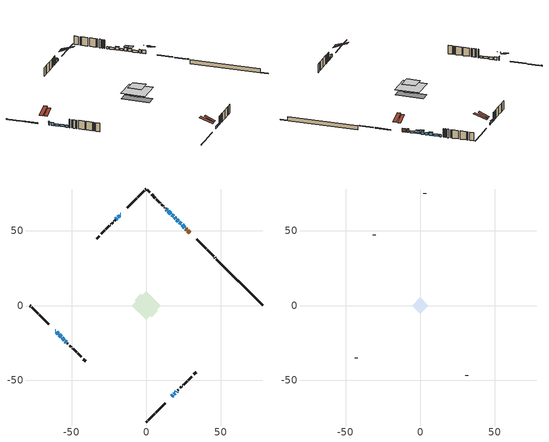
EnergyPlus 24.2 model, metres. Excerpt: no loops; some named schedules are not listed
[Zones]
conditioned space
 floor outside (Floor1 construction): -4.04,0 0,4.04 4.04,0 0,-4.04 z1.37
 floor outside (Floor2 construction): -0.7,0 0,0.7 0.7,0 0,-0.7 z1.37
 floor adiabatic (AdiabaticFloorConstruction): -9.57,0 0,9.57 9.57,0 0,-9.57 z3.81
 floor foundation (Slab1 construction): -7.77,3.61 -3.61,7.77 7.77,-3.61 3.61,-7.77 z-0.98
 wall outside (RimJoist1 construction): 0,-78.14 0.53,-77.61 / -78.14,0 -77.61,-0.53 / 0,78.14 -0.53,77.61 / 46.4,31.74 45.87,32.27 z1.37:1.67
 wall outside (RimJoist2 construction): 1.19,-76.95 5.65,-72.49 / -76.95,-1.19 -72.49,-5.65 / -1.19,76.95 -5.65,72.49 / 45.21,32.92 40.75,37.39 z1.37:1.67
 wall outside (RimJoist3 construction): 6.31,-71.83 12.68,-65.46 / -71.83,-6.31 -65.46,-12.68 / -6.31,71.83 -12.68,65.46 / 40.09,38.04 33.72,44.41 z1.37:1.67
 wall outside (AdiabaticWallConstruction 1): 29.26,48.88 27.86,50.28 / 27.2,50.93 26.64,51.49 z1.37:3.4
 wall outside (AdiabaticWallConstruction): -60.99,-17.14 -60.78,-17.36 / 21.63,56.51 20.59,57.55 z1.37:3.4; -60.12,-18.02 -59.04,-19.1 z1.37:2.89; -58.39,-19.75 -57.04,-21.1 / 25.99,52.15 24.11,54.03 / -56.38,-21.75 -54.85,-23.29 / -54.19,-23.95 -53.52,-24.62 / 19.93,58.21 19.03,59.1 / -17.14,60.99 -17.28,60.86 / 16.55,61.59 14.81,63.32 / 14.16,63.98 13.56,64.58 / -19.76,58.38 -20.3,57.84 / 18.56,-59.58 19.41,-58.73 / 20.06,-58.08 20.6,-57.53 z1.37:2.59; 17.14,-60.99 17.9,-60.24 z1.37:2.74; 23.45,54.68 22.28,55.85 / 18.38,59.76 17.21,60.93 / -17.93,60.2 -19.1,59.03 z1.37:3.07
 wall outside (Wall1 construction): 21.26,-56.88 21.58,-56.55 / -52.86,-25.28 -52.54,-25.6 / -20.95,57.18 -21.28,56.86 / 12.9,65.23 12.58,65.56 z1.37:6.25
 wall outside (Wall2 construction): 22.24,-55.9 22.27,-55.86 / -51.88,-26.26 -51.84,-26.29 / -21.93,56.2 -21.97,56.17 / 11.92,66.21 11.89,66.25 z1.37:6.25
 wall outside (Wall3 construction): 22.93,-55.2 23.61,-54.53 / -51.19,-26.95 -50.51,-27.62 / -22.63,55.51 -23.3,54.83 / 11.23,66.91 10.55,67.58 z1.37:6.25
 wall outside (Wall4 construction): 24.26,-53.87 24.34,-53.8 / -49.86,-28.28 -49.78,-28.36 / -23.96,54.18 -24.03,54.1 / 9.9,68.24 9.82,68.31 z1.37:6.25
 wall outside (Wall5 construction): 25,-53.14 27.4,-50.73 / -49.12,-29.01 -46.71,-31.42 / -24.69,53.45 -27.1,51.04 / 9.17,68.97 6.76,71.38 z1.37:6.25
 wall outside (Wall6 construction): 28.06,-50.08 30.48,-47.66 / -46.06,-32.08 -43.64,-34.49 / -27.76,50.38 -30.17,47.96 / 6.1,72.04 3.68,74.45 z1.37:6.25
 wall outside (Wall8 construction): 31.89,-46.24 33.5,-44.63 / -42.22,-35.91 -40.61,-37.52 / -31.59,46.55 -33.2,44.94 / 2.27,75.87 0.66,77.48 z1.37:6.25
 wall foundation (FoundationWall1 construction): 47.06,31.08,-0.98 47.06,31.08,1.37 75.03,3.11,1.37 75.03,3.11,-0.72 78.14,0,-0.72 78.14,0,-0.98
 window (WindowConstruction 13): -60.99,-17.14 -60.78,-17.36 z1.37:3.4
 window (WindowConstruction 7): -60.12,-18.02 -59.04,-19.09 z1.37:2.89
 window (WindowConstruction 8): -58.38,-19.75 -57.04,-21.1 z1.37:2.59
 window (WindowConstruction 9): 25.99,52.15 24.11,54.03 z1.37:2.59
 window (WindowConstruction 10): 17.14,-60.99 17.9,-60.24 z1.37:2.74
 window (WindowConstruction 11): -56.38,-21.76 -54.85,-23.29 z1.37:2.59
 window (WindowConstruction 12): -54.19,-23.95 -53.52,-24.62 z1.37:2.59
 window (WindowConstruction 14): 23.45,54.68 22.28,55.85 z1.37:3.07
 window (WindowConstruction 15): 21.63,56.51 20.59,57.55 z1.37:3.4
 window (WindowConstruction 16): 19.93,58.21 19.03,59.1 z1.37:2.59
 window (WindowConstruction 17): -17.14,60.99 -17.28,60.86 z1.37:2.59
 window (WindowConstruction): 18.38,59.76 17.21,60.93 z1.37:3.07
 window (WindowConstruction 1): 16.55,61.59 14.81,63.32 z1.37:2.59
 window (WindowConstruction 2): 14.16,63.98 13.56,64.58 z1.37:2.59
 window (WindowConstruction 3): -17.93,60.2 -19.1,59.04 z1.37:3.07
 window (WindowConstruction 4): -19.76,58.38 -20.3,57.84 z1.37:2.59
 window (WindowConstruction 5): 18.56,-59.58 19.4,-58.73 z1.37:2.59
 window (WindowConstruction 6): 20.06,-58.07 20.6,-57.54 z1.37:2.59
 door (Door): 29.25,48.88 27.86,50.28 z1.37:3.4
 door (Door 1): 27.2,50.93 26.64,51.49 z1.37:3.4
 ceiling adiabatic (AdiabaticFloorConstruction): 0,-9.57 9.57,0 0,9.57 -9.57,0 z3.81
 roof outside (Roof2 construction): 16.49,-61.65,6.25 12.41,-57.57,8.65 11.3,-58.67,8.65 15.38,-62.75,6.25; -61.65,-16.49,6.25 -57.57,-12.41,8.65 -58.67,-11.3,8.65 -62.75,-15.38,6.25; -16.49,61.65,6.25 -12.41,57.57,8.65 -11.3,58.67,8.65 -15.38,62.75,6.25; 29.91,48.22,6.25 25.83,44.14,8.65 26.94,43.04,8.65 31.02,47.12,6.25
attic - vented
 floor to conditioned space (Floor3 construction Reversed): -5.42,0 0,5.42 5.42,0 0,-5.42 z6.25
 wall outside (Wall7 construction): 31.13,-47 31.24,-46.9 / -42.98,-35.15 -42.88,-35.26 / -30.83,47.31 -30.93,47.2 / 3.03,75.11 2.92,75.21 z1.37:6.25
 roof outside (Roof1 construction): 14.73,-63.41,6.25 9.44,-58.13,8.74 8.05,-59.52,8.74 13.33,-64.8,6.25; -63.41,-14.73,6.25 -58.13,-9.44,8.74 -59.52,-8.05,8.74 -64.8,-13.33,6.25; -14.73,63.41,6.25 -9.44,58.13,8.74 -8.05,59.52,8.74 -13.33,64.8,6.25; 31.67,46.46,6.25 26.39,41.18,8.74 27.78,39.79,8.74 33.07,45.07,6.25
shading: -60.73,-17.4 -61.03,-17.1 -61.68,-17.75 -61.38,-18.05 z3.46; -58.94,-19.2 -60.22,-17.91 -60.44,-18.12 -59.15,-19.41 z3.04; 17.94,-60.19 17.1,-61.03 17.53,-61.47 18.37,-60.62 z2.8; 22.07,56.06 23.66,54.47 26.03,56.84 24.44,58.43 z3.37; 20.38,57.76 21.84,56.3 23.57,58.02 22.1,59.49 z3.7; 17.1,61.03 18.48,59.66 18.69,59.87 17.31,61.25 z3.22; -19.21,58.93 -17.83,60.31 -18.26,60.74 -19.64,59.36 z3.22
[Building]
Building 1: Terrain=Suburbs
[Site:Location]
Toronto Intl AP_ON: Latitude {deg}=43.68; Longitude {deg}=-79.63; Time Zone {hr}=-5; Elevation {m}=173; Keep Site Location Information=Yes
[Site:GroundTemperature:Shallow]
4.59119, 2.66285, 2.50842, 3.42352, 7.09712, 10.7536, 13.9236, 15.9317, 16.1023, 14.4691, 11.3799, 7.83558
[Site:WaterMainsTemperature]
Calculation Method=Schedule; Temperature Schedule=mains temperature schedule
[Material] Roughness=Rough; Thermal Absorptance=0.9
Name | Thickness {m} | Conductivity {W/m-K} | Density {kg/m3} | Specific Heat {J/kg-K} | Solar Absorptance | Visible Absorptance
asphalt or fiberglass shingles | 0.00635 | 0.162714 | 1121.4 | 1465.45 | 0.4 | 0.4
ceiling loosefill ins | 0.254 | 0.0480833 | 16.02 | 1046.75 | 0.7 | 0.7
ceiling stud and cavity | 0.1397 | 0.166674 | 65.682 | 1177.47 | 0.7 | 0.7
concrete 4.0 in. | 0.1016 | 1.803125 | 2242.8 | 837.4 | 0.7 | 0.7
concrete 8.0 in. | 0.2032 | 1.803125 | 2242.8 | 837.4 | 0.7 | 0.7
door material | 0.04445 | 0.053851 | 512.64 | 1214.23 | 0.7 | 0.7
door material 1 | 0.04445 | 0.20624 | 512.64 | 1214.23 | 0.7 | 0.7
exterior vertical ins | 0.0256551 | 0.029427 | 32.04 | 1214.23 | 0.7 | 0.7
floor covering | 0.0127 | 0.0433444 | 54.468 | 1339.84 | 0.6 | 0.6
floor rigid ins; rim joist rigid ins | 0.103632 | 0.029427 | 32.04 | 1214.23 | 0.7 | 0.7
floor rigid ins 1; wall rigid ins | 0.512978 | 0.029427 | 32.04 | 1214.23 | 0.7 | 0.7
floor stud and cavity | 0.1397 | 0.392378 | 92.3553 | 1139.71 | 0.7 | 0.7
floor stud and cavity 1 | 0.1397 | 0.220262 | 92.3553 | 1139.71 | 0.7 | 0.7
floor stud and cavity 2 | 0.1397 | 1.75129 | 37.0049 | 1207.88 | 0.7 | 0.7
furniture material conditioned space 1 | 0.1524 | 0.115458 | 640.8 | 1214.23 | 0.6 | 0.6
gypsum board | 0.0127 | 0.160291 | 801 | 837.4 | 0.6 | 0.6
gypsum board 1 | 0.0127 | 0.160291 | 801 | 837.4 | 0.7 | 0.7
osb sheathing 0.5 in. | 0.0127 | 0.115458 | 512.64 | 1214.23 | 0.7 | 0.7
osb sheathing 0.75 in. | 0.01905 | 0.115458 | 512.64 | 1214.23 | 0.7 | 0.7
osb sheathing 2.0 in. | 0.0508 | 0.115458 | 512.64 | 1214.23 | 0.7 | 0.7
rim joist stud and cavity | 0.0508 | 0.0338385 | 125.044 | 1163.47 | 0.6 | 0.6
rim joist stud and cavity 1 | 0.0508 | 0.0278857 | 125.044 | 1163.47 | 0.6 | 0.6
rim joist stud and cavity 2 | 0.0508 | 0.198173 | 125.044 | 1163.47 | 0.6 | 0.6
roof rigid ins | 0.051816 | 0.029427 | 32.04 | 1214.23 | 0.7 | 0.7
roof stud and cavity | 0.2032 | 0.199828 | 78.34581 | 1123.46 | 0.7 | 0.7
wall stud and cavity | 0.1397 | 0.114156 | 139.0536 | 1170.24 | 0.7 | 0.7
wall stud and cavity 1 | 0.1397 | 0.129006 | 139.0536 | 1170.24 | 0.7 | 0.7
wall stud and cavity 2 | 0.1397 | 0.102637 | 139.0536 | 1170.24 | 0.7 | 0.7
wall stud and cavity 3 | 0.1397 | 0.13516 | 139.0536 | 1170.24 | 0.7 | 0.7
wall stud and cavity 4 | 0.1397 | 0.077859 | 139.0536 | 1170.24 | 0.7 | 0.7
wall stud and cavity 5 | 0.1397 | 0.0889444 | 139.0536 | 1170.24 | 0.7 | 0.7
wall stud and cavity 6 | 0.0889 | 6.9971 | 50.32683 | 1063.81 | 0.6 | 0.6
wall stud and cavity 7 | 0.1397 | 0.0827665 | 139.0536 | 1170.24 | 0.7 | 0.7
wall stud and cavity 8 | 0.0889 | 0.380278 | 52.3479 | 1209.89 | 0.7 | 0.7
wall stud and cavity 9 | 0.0889 | 0.391764 | 83.0341 | 1211.67 | 0.7 | 0.7
wood siding | 0.0254 | 0.102417 | 544.68 | 1172.36 | 0.4 | 0.4
wood siding 1 | 0.00254 | 0.102417 | 544.68 | 1172.36 | 0.4 | 0.4
wood siding 2; wood siding 3; wood siding 4 | 0.0254 | 0.102417 | 544.68 | 1172.36 | 0.7 | 0.7
[WindowMaterial:SimpleGlazingSystem]
Name | U-Factor {W/m2-K} | Solar Heat Gain Coefficient
WindowMaterial | 2.38362 | 0.65
WindowMaterial 1 | 3.87864 | 0.63
WindowMaterial 10 | 2.61983 | 0.51
WindowMaterial 11 | 2.88953 | 0.34
WindowMaterial 12 | 2.57724 | 0.54
WindowMaterial 13 | 2.57668 | 0.54
WindowMaterial 14 | 3.117222 | 0.32
WindowMaterial 2 | 3.11098 | 0.53
WindowMaterial 3 | 3.04 | 0.64
WindowMaterial 4 | 3.085993 | 0.54
WindowMaterial 5 | 3.05987 | 0.6
WindowMaterial 6 | 3.07293 | 0.57
WindowMaterial 7 | 3.04568 | 0.63
WindowMaterial 8 | 3.08713 | 0.58
WindowMaterial 9 | 2.390438 | 0.64
[Construction]
AdiabaticFloorConstruction: floor stud and cavity 2, floor rigid ins 1, osb sheathing 0.75 in., floor covering
AdiabaticWallConstruction: wood siding 3, wall rigid ins, wall stud and cavity 8, gypsum board
AdiabaticWallConstruction 1: wood siding 4, wall rigid ins, wall stud and cavity 8, gypsum board
Door: door material
Door 1: door material 1
Floor1 construction: floor stud and cavity, floor rigid ins, osb sheathing 0.75 in., floor covering
Floor2 construction: floor stud and cavity 1, floor rigid ins, osb sheathing 0.75 in., floor covering
Floor3 construction Reversed: gypsum board, ceiling stud and cavity, ceiling loosefill ins
FoundationWall1 construction: concrete 8.0 in., gypsum board 1
furniture construction conditioned space 1: furniture material conditioned space 1
PartitionWallConstruction: gypsum board, wall stud and cavity 9, gypsum board
RimJoist1 construction: wood siding 2, osb sheathing 2.0 in., rim joist stud and cavity
RimJoist2 construction: wood siding 2, osb sheathing 2.0 in., rim joist stud and cavity 1
RimJoist3 construction: wood siding 2, rim joist rigid ins, osb sheathing 2.0 in., rim joist stud and cavity 2
Roof1 construction: asphalt or fiberglass shingles
Roof2 construction: asphalt or fiberglass shingles, roof rigid ins, osb sheathing 0.75 in., roof stud and cavity, gypsum board
Slab1 construction: concrete 4.0 in.
Wall1 construction: wood siding, osb sheathing 0.5 in., wall stud and cavity, gypsum board
Wall2 construction: wood siding, osb sheathing 0.5 in., wall stud and cavity 1, gypsum board
Wall3 construction: wood siding, osb sheathing 0.5 in., wall stud and cavity 2, gypsum board
Wall4 construction: wood siding, osb sheathing 0.5 in., wall stud and cavity 3, gypsum board
Wall5 construction: wood siding, osb sheathing 0.5 in., wall stud and cavity 4, gypsum board
Wall6 construction: wood siding, osb sheathing 0.5 in., wall stud and cavity 5, gypsum board
Wall7 construction: wood siding 1, wall stud and cavity 6
Wall8 construction: wood siding, osb sheathing 0.5 in., wall stud and cavity 7, gypsum board
WindowConstruction; WindowConstruction 14: WindowMaterial
WindowConstruction 1: WindowMaterial 1
WindowConstruction 10; WindowConstruction 5: WindowMaterial 5
WindowConstruction 11: WindowMaterial 9
WindowConstruction 12: WindowMaterial 10
WindowConstruction 13: WindowMaterial 11
WindowConstruction 15: WindowMaterial 12
WindowConstruction 16: WindowMaterial 13
WindowConstruction 17: WindowMaterial 14
WindowConstruction 2: WindowMaterial 2
WindowConstruction 3: WindowMaterial 3
WindowConstruction 4; WindowConstruction 6: WindowMaterial 4
WindowConstruction 7: WindowMaterial 6
WindowConstruction 8: WindowMaterial 7
WindowConstruction 9: WindowMaterial 8
[Zone] Multiplier=1; Part of Total Floor Area=Yes
Name | Volume {m3}
attic - vented | 23.7819
conditioned space | 760.9
[Space]
Name | Zone | Volume {m3}
attic - vented 1 | attic - vented | 23.7819
conditioned space 1 | conditioned space | 760.9
[ZoneInfiltration:EffectiveLeakageArea]
infil attic - vented 1: Zone or Space=attic - vented 1; Schedule=Always On Discrete; Effective Air Leakage Area {cm2}=2434.35; Stack Coefficient=0.00051229; Wind Coefficient=1.52925e-05
[ZoneMixing]
whole house fan mix: Zone or Space=attic - vented; Schedule=Always On Continuous; Design Flow Rate Calculation Method=Flow/Zone; Design Flow Rate {m3/s}=0; Source Zone or Space=conditioned space
[SurfaceProperty:ExposedFoundationPerimeter]
Slab1: Exposed Perimeter Calculation Method=TotalExposedPerimeter; Total Exposed Perimeter {m}=43.953
[InternalMass] Zone or ZoneList=conditioned space; Space or SpaceList=conditioned space 1
Name | Construction | Surface Area {m2}
furniture mass conditioned space 1 | furniture construction conditioned space 1 | 124.612
partition wall mass | PartitionWallConstruction | 311.53
[Lights]
interior lighting: Zone or ZoneList or Space or SpaceList=conditioned space 1; Schedule=interior lighting schedule; Design Level Calculation Method=LightingLevel; Lighting Level {W}=343.2; Return Air Fraction=0; Fraction Radiant=0.6; Fraction Visible=0.2; Fraction Replaceable=1
[People]
occupants: Zone or ZoneList or Space or SpaceList=conditioned space 1; Number of People Schedule=occupants schedule; Number of People Calculation Method=People; Number of People=3; Fraction Radiant=0.314171; Sensible Heat Fraction=0.56303; Activity Level Schedule=occupants activity schedule; Carbon Dioxide Generation Rate {m3/s-W}=0; Enable ASHRAE 55 Comfort Warnings=No; Mean Radiant Temperature Calculation Type=EnclosureAveraged
[ElectricEquipment] Zone or ZoneList or Space or SpaceList=conditioned space 1; Design Level Calculation Method=EquipmentLevel
Name | Schedule | Design Level {W} | Fraction Latent | Fraction Radiant | Fraction Lost
clothes dryer | clothes dryer schedule | 140.772 | 0.015 | 0.081 | 0.85
clothes washer | clothes washer schedule | 32.1985 | 0.03 | 0.162 | 0.7
cooking range | cooking range schedule | 215.147 | 0.08 | 0.432 | 0.2
dishwasher | dishwasher schedule | 66.8632 | 0.3 | 0.18 | 0.4
fridge | fridge schedule | 72.9452 | 0 | 0.6 | 0
mech vent bath fan 0 | mech vent bath fan 0 schedule | 50.2 | 0 | 0 | 1
mech vent bath fan 1 | mech vent bath fan 1 schedule | 50.2 | 0 | 0 | 1
mech vent house fan | mech vent house fan schedule | 0 | 0 | 0 | 1
mech vent house fan cfis | mech vent house fan cfis schedule | 0 | 0 | 0 | 0
mech vent range fan 0 | mech vent range fan 0 schedule | 57 | 0 | 0 | 1
misc plug loads | misc plug loads schedule | 494.7 | 0.045 | 0.513 | 0.1
whole house fan | Always On Discrete | 0 | 0 | 0 | 1
[OtherEquipment] Zone or ZoneList or Space or SpaceList=conditioned space 1; Design Level Calculation Method=EquipmentLevel
Name | Fuel Type | Schedule | Design Level {W} | Fraction Latent | Fraction Radiant | Fraction Lost
clothes dryer 1 | Electricity | clothes dryer schedule | 0 | 0.015 | 0.081 | 0.85
cooking range 1 | Electricity | cooking range schedule | 0 | 0.08 | 0.432 | 0.2
general water use latent | None | general water use schedule | 62.594 | 1 | 0 | 0
general water use sensible | None | general water use schedule | -61.6891 | 0 | 0.6 | 0
mech vent house fan latent load | None | Always On Discrete | 0 | 1 | 0 | 0
mech vent house fan sensible load | None | Always On Discrete | 0 | 0 | 0 | 0
water heater energy adjustment1 | NaturalGas | Always On Discrete | 0.01 | 0 | 0 | 1
[ZoneInfiltration:DesignFlowRate] Zone or ZoneList or Space or SpaceList=conditioned space 1; Schedule=Always On Discrete; Design Flow Rate Calculation Method=Flow/Zone; Design Flow Rate {m3/s}=0
infil flow; natural vent flow; whole house fan flow
[Foundation:Kiva]
Foundation Kiva 1: Initial Indoor Air Temperature {C}=18; Wall Height Above Grade {m}=1.37002; Wall Depth Below Slab {m}=0.2032; Custom Block Material Name 1=exterior vertical ins; Custom Block Depth 1 {m}=2.350008; Custom Block X Position 1 {m}=0.2159; Custom Block Z Position 1 {m}=0
[Foundation:Kiva:Settings]
Soil Conductivity {W/m-K}=1.275747; Soil Density {kg/m3}=1842.3; Soil Specific Heat {J/kg-K}=418.7; Ground Solar Absorptivity=0.9; Ground Thermal Absorptivity=0.9; Ground Surface Roughness {m}=0.03; Far-Field Width {m}=40; Deep-Ground Boundary Condition=ZeroFlux; Deep-Ground Depth {m}=40; Minimum Cell Dimension {m}=0.2; Maximum Cell Growth Coefficient=3; Simulation Timestep=Timestep
[Exterior:Lights]
exterior lighting: Schedule=exterior lighting schedule; Design Level {W}=75.6
[Schedule:Constant]
Name | Hourly Value
Always On Continuous; mech vent house fan schedule; mech vent house fan cfis schedule; Always On Discrete | 1
occupants activity schedule | 117.228
fridge schedule | 0
[Schedule:Week:Daily]
interior lighting schedule Week Rule - Jan1-Jan27: interior lighting schedule day, interior lighting schedule day, interior lighting schedule day, interior lighting schedule day, interior lighting schedule day, interior lighting schedule day, interior lighting schedule day, interior lighting schedule default day, interior lighting schedule default day, interior lighting schedule default day, interior lighting schedule default day, interior lighting schedule default day
interior lighting schedule Week Rule - Jan28-Feb3: interior lighting schedule day, interior lighting schedule day, interior lighting schedule day, interior lighting schedule day, interior lighting schedule day 1, interior lighting schedule day 1, interior lighting schedule day 1, interior lighting schedule default day, interior lighting schedule default day, interior lighting schedule default day, interior lighting schedule default day, interior lighting schedule default day
interior lighting schedule Week Rule - Feb4-Feb24: interior lighting schedule day 1, interior lighting schedule day 1, interior lighting schedule day 1, interior lighting schedule day 1, interior lighting schedule day 1, interior lighting schedule day 1, interior lighting schedule day 1, interior lighting schedule default day, interior lighting schedule default day, interior lighting schedule default day, interior lighting schedule default day, interior lighting schedule default day
interior lighting schedule Week Rule - Feb25-Mar3: interior lighting schedule day 1, interior lighting schedule day 1, interior lighting schedule day 1, interior lighting schedule day 1, interior lighting schedule day 2, interior lighting schedule day 2, interior lighting schedule day 2, interior lighting schedule default day, interior lighting schedule default day, interior lighting schedule default day, interior lighting schedule default day, interior lighting schedule default day
interior lighting schedule Week Rule - Mar4-Mar31: interior lighting schedule day 2, interior lighting schedule day 2, interior lighting schedule day 2, interior lighting schedule day 2, interior lighting schedule day 2, interior lighting schedule day 2, interior lighting schedule day 2, interior lighting schedule default day, interior lighting schedule default day, interior lighting schedule default day, interior lighting schedule default day, interior lighting schedule default day
interior lighting schedule Week Rule - Apr1-Apr28: interior lighting schedule day 3, interior lighting schedule day 3, interior lighting schedule day 3, interior lighting schedule day 3, interior lighting schedule day 3, interior lighting schedule day 3, interior lighting schedule day 3, interior lighting schedule default day, interior lighting schedule default day, interior lighting schedule default day, interior lighting schedule default day, interior lighting schedule default day
interior lighting schedule Week Rule - Apr29-May5: interior lighting schedule day 3, interior lighting schedule day 3, interior lighting schedule day 4, interior lighting schedule day 4, interior lighting schedule day 4, interior lighting schedule day 4, interior lighting schedule day 4, interior lighting schedule default day, interior lighting schedule default day, interior lighting schedule default day, interior lighting schedule default day, interior lighting schedule default day
interior lighting schedule Week Rule - May6-May26: interior lighting schedule day 4, interior lighting schedule day 4, interior lighting schedule day 4, interior lighting schedule day 4, interior lighting schedule day 4, interior lighting schedule day 4, interior lighting schedule day 4, interior lighting schedule default day, interior lighting schedule default day, interior lighting schedule default day, interior lighting schedule default day, interior lighting schedule default day
interior lighting schedule Week Rule - May27-Jun2: interior lighting schedule day 4, interior lighting schedule day 4, interior lighting schedule day 4, interior lighting schedule day 4, interior lighting schedule day 4, interior lighting schedule day 5, interior lighting schedule day 5, interior lighting schedule default day, interior lighting schedule default day, interior lighting schedule default day, interior lighting schedule default day, interior lighting schedule default day
interior lighting schedule Week Rule - Jun3-Jun30: interior lighting schedule day 5, interior lighting schedule day 5, interior lighting schedule day 5, interior lighting schedule day 5, interior lighting schedule day 5, interior lighting schedule day 5, interior lighting schedule day 5, interior lighting schedule default day, interior lighting schedule default day, interior lighting schedule default day, interior lighting schedule default day, interior lighting schedule default day
interior lighting schedule Week Rule - Jul1-Jul28: interior lighting schedule day 6, interior lighting schedule day 6, interior lighting schedule day 6, interior lighting schedule day 6, interior lighting schedule day 6, interior lighting schedule day 6, interior lighting schedule day 6, interior lighting schedule default day, interior lighting schedule default day, interior lighting schedule default day, interior lighting schedule default day, interior lighting schedule default day
interior lighting schedule Week Rule - Jul29-Aug4: interior lighting schedule day 6, interior lighting schedule day 6, interior lighting schedule day 6, interior lighting schedule day 7, interior lighting schedule day 7, interior lighting schedule day 7, interior lighting schedule day 7, interior lighting schedule default day, interior lighting schedule default day, interior lighting schedule default day, interior lighting schedule default day, interior lighting schedule default day
interior lighting schedule Week Rule - Aug5-Aug25: interior lighting schedule day 7, interior lighting schedule day 7, interior lighting schedule day 7, interior lighting schedule day 7, interior lighting schedule day 7, interior lighting schedule day 7, interior lighting schedule day 7, interior lighting schedule default day, interior lighting schedule default day, interior lighting schedule default day, interior lighting schedule default day, interior lighting schedule default day
interior lighting schedule Week Rule - Aug26-Sep1: interior lighting schedule day 7, interior lighting schedule day 7, interior lighting schedule day 7, interior lighting schedule day 7, interior lighting schedule day 7, interior lighting schedule day 7, interior lighting schedule day 8, interior lighting schedule default day, interior lighting schedule default day, interior lighting schedule default day, interior lighting schedule default day, interior lighting schedule default day
interior lighting schedule Week Rule - Sep2-Sep29: interior lighting schedule day 8, interior lighting schedule day 8, interior lighting schedule day 8, interior lighting schedule day 8, interior lighting schedule day 8, interior lighting schedule day 8, interior lighting schedule day 8, interior lighting schedule default day, interior lighting schedule default day, interior lighting schedule default day, interior lighting schedule default day, interior lighting schedule default day
interior lighting schedule Week Rule - Sep30-Oct6: interior lighting schedule day 8, interior lighting schedule day 9, interior lighting schedule day 9, interior lighting schedule day 9, interior lighting schedule day 9, interior lighting schedule day 9, interior lighting schedule day 9, interior lighting schedule default day, interior lighting schedule default day, interior lighting schedule default day, interior lighting schedule default day, interior lighting schedule default day
interior lighting schedule Week Rule - Oct7-Oct27: interior lighting schedule day 9, interior lighting schedule day 9, interior lighting schedule day 9, interior lighting schedule day 9, interior lighting schedule day 9, interior lighting schedule day 9, interior lighting schedule day 9, interior lighting schedule default day, interior lighting schedule default day, interior lighting schedule default day, interior lighting schedule default day, interior lighting schedule default day
interior lighting schedule Week Rule - Oct28-Nov3: interior lighting schedule day 9, interior lighting schedule day 9, interior lighting schedule day 9, interior lighting schedule day 9, interior lighting schedule day 10, interior lighting schedule day 10, interior lighting schedule day 10, interior lighting schedule default day, interior lighting schedule default day, interior lighting schedule default day, interior lighting schedule default day, interior lighting schedule default day
interior lighting schedule Week Rule - Nov4-Nov24: interior lighting schedule day 10, interior lighting schedule day 10, interior lighting schedule day 10, interior lighting schedule day 10, interior lighting schedule day 10, interior lighting schedule day 10, interior lighting schedule day 10, interior lighting schedule default day, interior lighting schedule default day, interior lighting schedule default day, interior lighting schedule default day, interior lighting schedule default day
interior lighting schedule Week Rule - Nov25-Dec1: interior lighting schedule day 10, interior lighting schedule day 10, interior lighting schedule day 10, interior lighting schedule day 10, interior lighting schedule day 10, interior lighting schedule day 10, interior lighting schedule day 11, interior lighting schedule default day, interior lighting schedule default day, interior lighting schedule default day, interior lighting schedule default day, interior lighting schedule default day
interior lighting schedule Week Rule - Dec2-Dec31: interior lighting schedule day 11, interior lighting schedule day 11, interior lighting schedule day 11, interior lighting schedule day 11, interior lighting schedule day 11, interior lighting schedule day 11, interior lighting schedule day 11, interior lighting schedule default day, interior lighting schedule default day, interior lighting schedule default day, interior lighting schedule default day, interior lighting schedule default day
occupants schedule Week Rule - Jan1-Dec31: occupants schedule day, occupants schedule day, occupants schedule day, occupants schedule day, occupants schedule day, occupants schedule day, occupants schedule day, occupants schedule default day, occupants schedule default day, occupants schedule default day, occupants schedule default day, occupants schedule default day
clothes dryer schedule Week Rule - Jan1-Dec31: clothes dryer schedule day, clothes dryer schedule day, clothes dryer schedule day, clothes dryer schedule day, clothes dryer schedule day, clothes dryer schedule day, clothes dryer schedule day, clothes dryer schedule default day, clothes dryer schedule default day, clothes dryer schedule default day, clothes dryer schedule default day, clothes dryer schedule default day
clothes washer schedule Week Rule - Jan1-Dec31: clothes washer schedule day, clothes washer schedule day, clothes washer schedule day, clothes washer schedule day, clothes washer schedule day, clothes washer schedule day, clothes washer schedule day, clothes washer schedule default day, clothes washer schedule default day, clothes washer schedule default day, clothes washer schedule default day, clothes washer schedule default day
cooking range schedule Week Rule - Jan1-Dec31: cooking range schedule day, cooking range schedule day, cooking range schedule day, cooking range schedule day, cooking range schedule day, cooking range schedule day, cooking range schedule day, cooking range schedule default day, cooking range schedule default day, cooking range schedule default day, cooking range schedule default day, cooking range schedule default day
dishwasher schedule Week Rule - Jan1-Dec31: dishwasher schedule day, dishwasher schedule day, dishwasher schedule day, dishwasher schedule day, dishwasher schedule day, dishwasher schedule day, dishwasher schedule day, dishwasher schedule default day, dishwasher schedule default day, dishwasher schedule default day, dishwasher schedule default day, dishwasher schedule default day
mech vent bath fan 0 schedule Week Rule - Jan1-Dec31: mech vent bath fan 0 schedule day, mech vent bath fan 0 schedule day, mech vent bath fan 0 schedule day, mech vent bath fan 0 schedule day, mech vent bath fan 0 schedule day, mech vent bath fan 0 schedule day, mech vent bath fan 0 schedule day, mech vent bath fan 0 schedule default day, mech vent bath fan 0 schedule default day, mech vent bath fan 0 schedule default day, mech vent bath fan 0 schedule default day, mech vent bath fan 0 schedule default day
mech vent bath fan 1 schedule Week Rule - Jan1-Dec31: mech vent bath fan 1 schedule day, mech vent bath fan 1 schedule day, mech vent bath fan 1 schedule day, mech vent bath fan 1 schedule day, mech vent bath fan 1 schedule day, mech vent bath fan 1 schedule day, mech vent bath fan 1 schedule day, mech vent bath fan 1 schedule default day, mech vent bath fan 1 schedule default day, mech vent bath fan 1 schedule default day, mech vent bath fan 1 schedule default day, mech vent bath fan 1 schedule default day
mech vent range fan 0 schedule Week Rule - Jan1-Dec31: mech vent range fan 0 schedule day, mech vent range fan 0 schedule day, mech vent range fan 0 schedule day, mech vent range fan 0 schedule day, mech vent range fan 0 schedule day, mech vent range fan 0 schedule day, mech vent range fan 0 schedule day, mech vent range fan 0 schedule default day, mech vent range fan 0 schedule default day, mech vent range fan 0 schedule default day, mech vent range fan 0 schedule default day, mech vent range fan 0 schedule default day
misc plug loads schedule Week Rule - Jan1-Dec31: misc plug loads schedule day, misc plug loads schedule day, misc plug loads schedule day, misc plug loads schedule day, misc plug loads schedule day, misc plug loads schedule day, misc plug loads schedule day, misc plug loads schedule default day, misc plug loads schedule default day, misc plug loads schedule default day, misc plug loads schedule default day, misc plug loads schedule default day
general water use schedule Week Rule - Jan1-Dec31: general water use schedule day, general water use schedule day, general water use schedule day, general water use schedule day, general water use schedule day, general water use schedule day, general water use schedule day, general water use schedule default day, general water use schedule default day, general water use schedule default day, general water use schedule default day, general water use schedule default day
exterior lighting schedule Week Rule - Jan1-Jan27: exterior lighting schedule day, exterior lighting schedule day, exterior lighting schedule day, exterior lighting schedule day, exterior lighting schedule day, exterior lighting schedule day, exterior lighting schedule day, exterior lighting schedule default day, exterior lighting schedule default day, exterior lighting schedule default day, exterior lighting schedule default day, exterior lighting schedule default day
exterior lighting schedule Week Rule - Jan28-Feb3: exterior lighting schedule day, exterior lighting schedule day, exterior lighting schedule day, exterior lighting schedule day, exterior lighting schedule day 1, exterior lighting schedule day 1, exterior lighting schedule day 1, exterior lighting schedule default day, exterior lighting schedule default day, exterior lighting schedule default day, exterior lighting schedule default day, exterior lighting schedule default day
exterior lighting schedule Week Rule - Feb4-Feb24: exterior lighting schedule day 1, exterior lighting schedule day 1, exterior lighting schedule day 1, exterior lighting schedule day 1, exterior lighting schedule day 1, exterior lighting schedule day 1, exterior lighting schedule day 1, exterior lighting schedule default day, exterior lighting schedule default day, exterior lighting schedule default day, exterior lighting schedule default day, exterior lighting schedule default day
exterior lighting schedule Week Rule - Feb25-Mar3: exterior lighting schedule day 1, exterior lighting schedule day 1, exterior lighting schedule day 1, exterior lighting schedule day 1, exterior lighting schedule day 2, exterior lighting schedule day 2, exterior lighting schedule day 2, exterior lighting schedule default day, exterior lighting schedule default day, exterior lighting schedule default day, exterior lighting schedule default day, exterior lighting schedule default day
exterior lighting schedule Week Rule - Mar4-Mar31: exterior lighting schedule day 2, exterior lighting schedule day 2, exterior lighting schedule day 2, exterior lighting schedule day 2, exterior lighting schedule day 2, exterior lighting schedule day 2, exterior lighting schedule day 2, exterior lighting schedule default day, exterior lighting schedule default day, exterior lighting schedule default day, exterior lighting schedule default day, exterior lighting schedule default day
[Schedule:Year]
interior lighting schedule: interior lighting schedule Week Rule - Jan1-Jan27, 1, 1, 1, 27, interior lighting schedule Week Rule - Jan28-Feb3, 1, 28, 2, 3, interior lighting schedule Week Rule - Feb4-Feb24, 2, 4, 2, 24, interior lighting schedule Week Rule - Feb25-Mar3, 2, 25, 3, 3, interior lighting schedule Week Rule - Mar4-Mar31, 3, 4, 3, 31, interior lighting schedule Week Rule - Apr1-Apr28, 4, 1, 4, 28, interior lighting schedule Week Rule - Apr29-May5, 4, 29, 5, 5, interior lighting schedule Week Rule - May6-May26, 5, 6, 5, 26, interior lighting schedule Week Rule - May27-Jun2, 5, 27, 6, 2, interior lighting schedule Week Rule - Jun3-Jun30, 6, 3, 6, 30, interior lighting schedule Week Rule - Jul1-Jul28, 7, 1, 7, 28, interior lighting schedule Week Rule - Jul29-Aug4, 7, 29, 8, 4, interior lighting schedule Week Rule - Aug5-Aug25, 8, 5, 8, 25, interior lighting schedule Week Rule - Aug26-Sep1, 8, 26, 9, 1, interior lighting schedule Week Rule - Sep2-Sep29, 9, 2, 9, 29, interior lighting schedule Week Rule - Sep30-Oct6, 9, 30, 10, 6, interior lighting schedule Week Rule - Oct7-Oct27, 10, 7, 10, 27, interior lighting schedule Week Rule - Oct28-Nov3, 10, 28, 11, 3, interior lighting schedule Week Rule - Nov4-Nov24, 11, 4, 11, 24, interior lighting schedule Week Rule - Nov25-Dec1, 11, 25, 12, 1, interior lighting schedule Week Rule - Dec2-Dec31, 12, 2, 12, 31
occupants schedule: occupants schedule Week Rule - Jan1-Dec31, 1, 1, 12, 31
clothes dryer schedule: clothes dryer schedule Week Rule - Jan1-Dec31, 1, 1, 12, 31
clothes washer schedule: clothes washer schedule Week Rule - Jan1-Dec31, 1, 1, 12, 31
cooking range schedule: cooking range schedule Week Rule - Jan1-Dec31, 1, 1, 12, 31
dishwasher schedule: dishwasher schedule Week Rule - Jan1-Dec31, 1, 1, 12, 31
mech vent bath fan 0 schedule: mech vent bath fan 0 schedule Week Rule - Jan1-Dec31, 1, 1, 12, 31
mech vent bath fan 1 schedule: mech vent bath fan 1 schedule Week Rule - Jan1-Dec31, 1, 1, 12, 31
mech vent range fan 0 schedule: mech vent range fan 0 schedule Week Rule - Jan1-Dec31, 1, 1, 12, 31
misc plug loads schedule: misc plug loads schedule Week Rule - Jan1-Dec31, 1, 1, 12, 31
general water use schedule: general water use schedule Week Rule - Jan1-Dec31, 1, 1, 12, 31
exterior lighting schedule: exterior lighting schedule Week Rule - Jan1-Jan27, 1, 1, 1, 27, exterior lighting schedule Week Rule - Jan28-Feb3, 1, 28, 2, 3, exterior lighting schedule Week Rule - Feb4-Feb24, 2, 4, 2, 24, exterior lighting schedule Week Rule - Feb25-Mar3, 2, 25, 3, 3, exterior lighting schedule Week Rule - Mar4-Mar31, 3, 4, 3, 31, exterior lighting schedule Week Rule - Apr1-Apr28, 4, 1, 4, 28, exterior lighting schedule Week Rule - Apr29-May5, 4, 29, 5, 5, exterior lighting schedule Week Rule - May6-May26, 5, 6, 5, 26, exterior lighting schedule Week Rule - May27-Jun2, 5, 27, 6, 2, exterior lighting schedule Week Rule - Jun3-Jun30, 6, 3, 6, 30, exterior lighting schedule Week Rule - Jul1-Jul28, 7, 1, 7, 28, exterior lighting schedule Week Rule - Jul29-Aug4, 7, 29, 8, 4, exterior lighting schedule Week Rule - Aug5-Aug25, 8, 5, 8, 25, exterior lighting schedule Week Rule - Aug26-Sep1, 8, 26, 9, 1, exterior lighting schedule Week Rule - Sep2-Sep29, 9, 2, 9, 29, exterior lighting schedule Week Rule - Sep30-Oct6, 9, 30, 10, 6, exterior lighting schedule Week Rule - Oct7-Oct27, 10, 7, 10, 27, exterior lighting schedule Week Rule - Oct28-Nov3, 10, 28, 11, 3, exterior lighting schedule Week Rule - Nov4-Nov24, 11, 4, 11, 24, exterior lighting schedule Week Rule - Nov25-Dec1, 11, 25, 12, 1, exterior lighting schedule Week Rule - Dec2-Dec31, 12, 2, 12, 31
[Schedule:Compact]
mains temperature schedule: Through: 01/01, For: AllDays, Until: 24:00, 8.43722, Through: 01/02, For: AllDays, Until: 24:00, 8.37111, Through: 01/03, For: AllDays, Until: 24:00, 8.30611, Through: 01/04, For: AllDays, Until: 24:00, 8.24222, Through: 01/05, For: AllDays, Until: 24:00, 8.17944, Through: 01/06, For: AllDays, Until: 24:00, 8.11833, Through: 01/07, For: AllDays, Until: 24:00, 8.05833, Through: 01/08, For: AllDays, Until: 24:00, 7.99944, Through: 01/09, For: AllDays, Until: 24:00, 7.94222, Through: 01/10, For: AllDays, Until: 24:00, 7.88611, Through: 01/11, For: AllDays, Until: 24:00, 7.83167, Through: 01/12, For: AllDays, Until: 24:00, 7.77833, Through: 01/13, For: AllDays, Until: 24:00, 7.72611, Through: 01/14, For: AllDays, Until: 24:00, 7.67556, Through: 01/15, For: AllDays, Until: 24:00, 7.62667, Through: 01/16, For: AllDays, Until: 24:00, 7.57889, Through: 01/17, For: AllDays, Until: 24:00, 7.53278, Through: 01/18, For: AllDays, Until: 24:00, 7.48778, Through: 01/19, For: AllDays, Until: 24:00, 7.44444, Through: 01/20, For: AllDays, Until: 24:00, 7.40278, Through: 01/21, For: AllDays, Until: 24:00, 7.36278, Through: 01/22, For: AllDays, Until: 24:00, 7.32389, Through: 01/23, For: AllDays, Until: 24:00, 7.28667, Through: 01/24, For: AllDays, Until: 24:00, 7.25056, Through: 01/25, For: AllDays, Until: 24:00, 7.21667, Through: 01/26, For: AllDays, Until: 24:00, 7.18389, Through: 01/27, For: AllDays, Until: 24:00, 7.15278, Through: 01/28, For: AllDays, Until: 24:00, 7.12333, Through: 01/29, For: AllDays, Until: 24:00, 7.09556, Through: 01/30, For: AllDays, Until: 24:00, 7.06944, Through: 01/31, For: AllDays, Until: 24:00, 7.04444, Through: 02/01, For: AllDays, Until: 24:00, 7.02167, Through: 02/02, For: AllDays, Until: 24:00, 7, Through: 02/03, For: AllDays, Until: 24:00, 6.98, Through: 02/04, For: AllDays, Until: 24:00, 6.96222, Through: 02/05, For: AllDays, Until: 24:00, 6.94556, Through: 02/06, For: AllDays, Until: 24:00, 6.93056, Through: 02/07, For: AllDays, Until: 24:00, 6.91722, Through: 02/08, For: AllDays, Until: 24:00, 6.90556, Through: 02/09, For: AllDays, Until: 24:00, 6.89556, Through: 02/10, For: AllDays, Until: 24:00, 6.88722, Through: 02/11, For: AllDays, Until: 24:00, 6.88056, Through: 02/12, For: AllDays, Until: 24:00, 6.875, Through: 02/13, For: AllDays, Until: 24:00, 6.87167, Through: 02/14, For: AllDays, Until: 24:00, 6.87, Through: 02/15, For: AllDays, Until: 24:00, 6.87, Through: 02/16, For: AllDays, Until: 24:00, 6.87167, Through: 02/17, For: AllDays, Until: 24:00, 6.875, Through: 02/18, For: AllDays, Until: 24:00, 6.88, Through: 02/19, For: AllDays, Until: 24:00, 6.88611, Through: 02/20, For: AllDays, Until: 24:00, 6.89444, Through: 02/21, For: AllDays, Until: 24:00, 6.90444, Through: 02/22, For: AllDays, Until: 24:00, 6.91611, Through: 02/23, For: AllDays, Until: 24:00, 6.92889, Through: 02/24, For: AllDays, Until: 24:00, 6.94389, Through: 02/25, For: AllDays, Until: 24:00, 6.96056, Through: 02/26, For: AllDays, Until: 24:00, 6.97833, Through: 02/27, For: AllDays, Until: 24:00, 6.99833, Through: 02/28, For: AllDays, Until: 24:00, 7.01944, Through: 03/01, For: AllDays, Until: 24:00, 7.04222, Through: 03/02, For: AllDays, Until: 24:00, 7.06667, Through: 03/03, For: AllDays, Until: 24:00, 7.09278, Through: 03/04, For: AllDays, Until: 24:00, 7.12056, Through: 03/05, For: AllDays, Until: 24:00, 7.15, Through: 03/06, For: AllDays, Until: 24:00, 7.18111, Through: 03/07, For: AllDays, Until: 24:00, 7.21333, Through: 03/08, For: AllDays, Until: 24:00, 7.24722, Through: 03/09, For: AllDays, Until: 24:00, 7.28278, Through: 03/10, For: AllDays, Until: 24:00, 7.32, Through: 03/11, For: AllDays, Until: 24:00, 7.35889, Through: 03/12, For: AllDays, Until: 24:00, 7.39889, Through: 03/13, For: AllDays, Until: 24:00, 7.44056, Through: 03/14, For: AllDays, Until: 24:00, 7.48389, Through: 03/15, For: AllDays, Until: 24:00, 7.52833, Through: 03/16, For: AllDays, Until: 24:00, 7.57444, Through: 03/17, For: AllDays, Until: 24:00, 7.62222, Through: 03/18, For: AllDays, Until: 24:00, 7.67111, Through: 03/19, For: AllDays, Until: 24:00, 7.72111, Through: 03/20, For: AllDays, Until: 24:00, 7.77333, Through: 03/21, For: AllDays, Until: 24:00, 7.82611, Through: 03/22, For: AllDays, Until: 24:00, 7.88111, Through: 03/23, For: AllDays, Until: 24:00, 7.93667, Through: 03/24, For: AllDays, Until: 24:00, 7.99389, Through: 03/25, For: AllDays, Until: 24:00, 8.05278, Through: 03/26, For: AllDays, Until: 24:00, 8.11278, Through: 03/27, For: AllDays, Until: 24:00, 8.17389, Through: 03/28, For: AllDays, Until: 24:00, 8.23611, Through: 03/29, For: AllDays, Until: 24:00, 8.3, Through: 03/30, For: AllDays, Until: 24:00, 8.365, Through: 03/31, For: AllDays, Until: 24:00, 8.43111, Through: 04/01, For: AllDays, Until: 24:00, 8.49833, Through: 04/02, For: AllDays, Until: 24:00, 8.56722, Through: 04/03, For: AllDays, Until: 24:00, 8.63667, Through: 04/04, For: AllDays, Until: 24:00, 8.70778, Through: 04/05, For: AllDays, Until: 24:00, 8.77944, Through: 04/06, For: AllDays, Until: 24:00, 8.85278, Through: 04/07, For: AllDays, Until: 24:00, 8.92667, Through: 04/08, For: AllDays, Until: 24:00, 9.00222, Through: 04/09, For: AllDays, Until: 24:00, 9.07833, Through: 04/10, For: AllDays, Until: 24:00, 9.15556, Through: 04/11, For: AllDays, Until: 24:00, 9.23389, Through: 04/12, For: AllDays, Until: 24:00, 9.31278, Through: 04/13, For: AllDays, Until: 24:00, 9.39278, Through: 04/14, For: AllDays, Until: 24:00, 9.47389, Through: 04/15, For: AllDays, Until: 24:00, 9.55611, Through: 04/16, For: AllDays, Until: 24:00, 9.63833, Through: 04/17, For: AllDays, Until: 24:00, 9.72222, Through: 04/18, For: AllDays, Until: 24:00, 9.80667, Through: 04/19, For: AllDays, Until: 24:00, 9.89167, Through: 04/20, For: AllDays, Until: 24:00, 9.97778, Through: 04/21, For: AllDays, Until: 24:00, 10.0644, Through: 04/22, For: AllDays, Until: 24:00, 10.1517, Through: 04/23, For: AllDays, Until: 24:00, 10.24, Through: 04/24, For: AllDays, Until: 24:00, 10.3289, Through: 04/25, For: AllDays, Until: 24:00, 10.4183, Through: 04/26, For: AllDays, Until: 24:00, 10.5083, Through: 04/27, For: AllDays, Until: 24:00, 10.5989, Through: 04/28, For: AllDays, Until: 24:00, 10.69, Through: 04/29, For: AllDays, Until: 24:00, 10.7817, Through: 04/30, For: AllDays, Until: 24:00, 10.8739, Through: 05/01, For: AllDays, Until: 24:00, 10.9667, Through: 05/02, For: AllDays, Until: 24:00, 11.0594, Through: 05/03, For: AllDays, Until: 24:00, 11.1533, Through: 05/04, For: AllDays, Until: 24:00, 11.2472, Through: 05/05, For: AllDays, Until: 24:00, 11.3411, Through: 05/06, For: AllDays, Until: 24:00, 11.4361, Through: 05/07, For: AllDays, Until: 24:00, 11.5306, Through: 05/08, For: AllDays, Until: 24:00, 11.6261, Through: 05/09, For: AllDays, Until: 24:00, 11.7217, Through: 05/10, For: AllDays, Until: 24:00, 11.8172, Through: 05/11, For: AllDays, Until: 24:00, 11.9128, Through: 05/12, For: AllDays, Until: 24:00, 12.0089, Through: 05/13, For: AllDays, Until: 24:00, 12.105, Through: 05/14, For: AllDays, Until: 24:00, 12.2017, Through: 05/15, For: AllDays, Until: 24:00, 12.2978, Through: 05/16, For: AllDays, Until: 24:00, 12.3944, Through: 05/17, For: AllDays, Until: 24:00, 12.4906, Through: 05/18, For: AllDays, Until: 24:00, 12.5872, Through: 05/19, For: AllDays, Until: 24:00, 12.6833, Through: 05/20, For: AllDays, Until: 24:00, 12.78, Through: 05/21, For: AllDays, Until: 24:00, 12.8761, Through: 05/22, For: AllDays, Until: 24:00, 12.9722, Through: 05/23, For: AllDays, Until: 24:00, 13.0683, Through: 05/24, For: AllDays, Until: 24:00, 13.1639, Through: 05/25, For: AllDays, Until: 24:00, 13.2594, Through: 05/26, For: AllDays, Until: 24:00, 13.355, Through: 05/27, For: AllDays, Until: 24:00, 13.45, Through: 05/28, For: AllDays, Until: 24:00, 13.545, Through: 05/29, For: AllDays, Until: 24:00, 13.6394, Through: 05/30, For: AllDays, Until: 24:00, 13.7333, Through: 05/31, For: AllDays, Until: 24:00, 13.8272, Through: 06/01, For: AllDays, Until: 24:00, 13.9206, Through: 06/02, For: AllDays, Until: 24:00, 14.0139, Through: 06/03, For: AllDays, Until: 24:00, 14.1061, Through: 06/04, For: AllDays, Until: 24:00, 14.1983, Through: 06/05, For: AllDays, Until: 24:00, 14.2894, Through: 06/06, For: AllDays, Until: 24:00, 14.3806, Through: 06/07, For: AllDays, Until: 24:00, 14.4711, Through: 06/08, For: AllDays, Until: 24:00, 14.5606, Through: 06/09, For: AllDays, Until: 24:00, 14.65, Through: 06/10, For: AllDays, Until: 24:00, 14.7383, Through: 06/11, For: AllDays, Until: 24:00, 14.8267, Through: 06/12, For: AllDays, Until: 24:00, 14.9133, Through: 06/13, For: AllDays, Until: 24:00, 15, Through: 06/14, For: AllDays, Until: 24:00, 15.0856, Through: 06/15, For: AllDays, Until: 24:00, 15.1706, Through: 06/16, For: AllDays, Until: 24:00, 15.255, Through: 06/17, For: AllDays, Until: 24:00, 15.3383, Through: 06/18, For: AllDays, Until: 24:00, 15.4206, Through: 06/19, For: AllDays, Until: 24:00, 15.5022, Through: 06/20, For: AllDays, Until: 24:00, 15.5828, Through: 06/21, For: AllDays, Until: 24:00, 15.6628, Through: 06/22, For: AllDays, Until: 24:00, 15.7417, Through: 06/23, For: AllDays, Until: 24:00, 15.8194, Through: 06/24, For: AllDays, Until: 24:00, 15.8961, Through: 06/25, For: AllDays, Until: 24:00, 15.9722, Through: 06/26, For: AllDays, Until: 24:00, 16.0467, Through: 06/27, For: AllDays, Until: 24:00, 16.1206, Through: 06/28, For: AllDays, Until: 24:00, 16.1933, Through: 06/29, For: AllDays, Until: 24:00, 16.265, Through: 06/30, For: AllDays, Until: 24:00, 16.3356, Through: 07/01, For: AllDays, Until: 24:00, 16.4044, Through: 07/02, For: AllDays, Until: 24:00, 16.4728, Through: 07/03, For: AllDays, Until: 24:00, 16.54, Through: 07/04, For: AllDays, Until: 24:00, 16.6056, Through: 07/05, For: AllDays, Until: 24:00, 16.67, Through: 07/06, For: AllDays, Until: 24:00, 16.7333, Through: 07/07, For: AllDays, Until: 24:00, 16.7956, Through: 07/08, For: AllDays, Until: 24:00, 16.8561, Through: 07/09, For: AllDays, Until: 24:00, 16.9156, Through: 07/10, For: AllDays, Until: 24:00, 16.9739, Through: 07/11, For: AllDays, Until: 24:00, 17.0306, Through: 07/12, For: AllDays, Until: 24:00, 17.0861, Through: 07/13, For: AllDays, Until: 24:00, 17.14, Through: 07/14, For: AllDays, Until: 24:00, 17.1928, Through: 07/15, For: AllDays, Until: 24:00, 17.2439, Through: 07/16, For: AllDays, Until: 24:00, 17.2939, Through: 07/17, For: AllDays, Until: 24:00, 17.3422, Through: 07/18, For: AllDays, Until: 24:00, 17.3894, Through: 07/19, For: AllDays, Until: 24:00, 17.435, Through: 07/20, For: AllDays, Until: 24:00, 17.4794, Through: 07/21, For: AllDays, Until: 24:00, 17.5217, Through: 07/22, For: AllDays, Until: 24:00, 17.5628, Through: 07/23, For: AllDays, Until: 24:00, 17.6028, Through: 07/24, For: AllDays, Until: 24:00, 17.6406, Through: 07/25, For: AllDays, Until: 24:00, 17.6772, Through: 07/26, For: AllDays, Until: 24:00, 17.7122, Through: 07/27, For: AllDays, Until: 24:00, 17.7456, Through: 07/28, For: AllDays, Until: 24:00, 17.7778, Through: 07/29, For: AllDays, Until: 24:00, 17.8078, Through: 07/30, For: AllDays, Until: 24:00, 17.8367, Through: 07/31, For: AllDays, Until: 24:00, 17.8639, Through: 08/01, For: AllDays, Until: 24:00, 17.8894, Through: 08/02, For: AllDays, Until: 24:00, 17.9133, Through: 08/03, For: AllDays, Until: 24:00, 17.9361, Through: 08/04, For: AllDays, Until: 24:00, 17.9567, Through: 08/05, For: AllDays, Until: 24:00, 17.9756, Through: 08/06, For: AllDays, Until: 24:00, 17.9933, Through: 08/07, For: AllDays, Until: 24:00, 18.0089, Through: 08/08, For: AllDays, Until: 24:00, 18.0233, Through: 08/09, For: AllDays, Until: 24:00, 18.0361, Through: 08/10, For: AllDays, Until: 24:00, 18.0467, Through: 08/11, For: AllDays, Until: 24:00, 18.0561, Through: 08/12, For: AllDays, Until: 24:00, 18.0639, Through: 08/13, For: AllDays, Until: 24:00, 18.07, Through: 08/14, For: AllDays, Until: 24:00, 18.0739, Through: 08/15, For: AllDays, Until: 24:00, 18.0767, Through: 08/16, For: AllDays, Until: 24:00, 18.0778, Through: 08/17, For: AllDays, Until: 24:00, 18.0772, Through: 08/18, For: AllDays, Until: 24:00, 18.075, Through: 08/19, For: AllDays, Until: 24:00, 18.0706, Through: 08/20, For: AllDays, Until: 24:00, 18.065, Through: 08/21, For: AllDays, Until: 24:00, 18.0578, Through: 08/22, For: AllDays, Until: 24:00, 18.0489, Through: 08/23, For: AllDays, Until: 24:00, 18.0383, Through: 08/24, For: AllDays, Until: 24:00, 18.0261, Through: 08/25, For: AllDays, Until: 24:00, 18.0122, Through: 08/26, For: AllDays, Until: 24:00, 17.9967, Through: 08/27, For: AllDays, Until: 24:00, 17.9794, Through: 08/28, For: AllDays, Until: 24:00, 17.9606, Through: 08/29, For: AllDays, Until: 24:00, 17.9406, Through: 08/30, For: AllDays, Until: 24:00, 17.9183, Through: 08/31, For: AllDays, Until: 24:00, 17.8944, Through: 09/01, For: AllDays, Until: 24:00, 17.8694, Through: 09/02, For: AllDays, Until: 24:00, 17.8428, Through: 09/03, For: AllDays, Until: 24:00, 17.8139, Through: 09/04, For: AllDays, Until: 24:00, 17.7839, Through: 09/05, For: AllDays, Until: 24:00, 17.7522, Through: 09/06, For: AllDays, Until: 24:00, 17.7194, Through: 09/07, For: AllDays, Until: 24:00, 17.6844, Through: 09/08, For: AllDays, Until: 24:00, 17.6483, Through: 09/09, For: AllDays, Until: 24:00, 17.6106, Through: 09/10, For: AllDays, Until: 24:00, 17.5711, Through: 09/11, For: AllDays, Until: 24:00, 17.5306, Through: 09/12, For: AllDays, Until: 24:00, 17.4883, Through: 09/13, For: AllDays, Until: 24:00, 17.4444, Through: 09/14, For: AllDays, Until: 24:00, 17.3989, Through: 09/15, For: AllDays, Until: 24:00, 17.3522, Through: 09/16, For: AllDays, Until: 24:00, 17.3039, Through: 09/17, For: AllDays, Until: 24:00, 17.2544, Through: 09/18, For: AllDays, Until: 24:00, 17.2033, Through: 09/19, For: AllDays, Until: 24:00, 17.1511, Through: 09/20, For: AllDays, Until: 24:00, 17.0972, Through: 09/21, For: AllDays, Until: 24:00, 17.0422, Through: 09/22, For: AllDays, Until: 24:00, 16.9856, Through: 09/23, For: AllDays, Until: 24:00, 16.9278, Through: 09/24, For: AllDays, Until: 24:00, 16.8683, Through: 09/25, For: AllDays, Until: 24:00, 16.8078, Through: 09/26, For: AllDays, Until: 24:00, 16.7461, Through: 09/27, For: AllDays, Until: 24:00, 16.6833, Through: 09/28, For: AllDays, Until: 24:00, 16.6189, Through: 09/29, For: AllDays, Until: 24:00, 16.5533, Through: 09/30, For: AllDays, Until: 24:00, 16.4867, Through: 10/01, For: AllDays, Until: 24:00, 16.4189, Through: 10/02, For: AllDays, Until: 24:00, 16.3494, Through: 10/03, For: AllDays, Until: 24:00, 16.2794, Through: 10/04, For: AllDays, Until: 24:00, 16.2083, Through: 10/05, For: AllDays, Until: 24:00, 16.1356, Through: 10/06, For: AllDays, Until: 24:00, 16.0622, Through: 10/07, For: AllDays, Until: 24:00, 15.9878, Through: 10/08, For: AllDays, Until: 24:00, 15.9117, Through: 10/09, For: AllDays, Until: 24:00, 15.835, Through: 10/10, For: AllDays, Until: 24:00, 15.7578, Through: 10/11, For: AllDays, Until: 24:00, 15.6789, Through: 10/12, For: AllDays, Until: 24:00, 15.5994, Through: 10/13, For: AllDays, Until: 24:00, 15.5189, Through: 10/14, For: AllDays, Until: 24:00, 15.4372, Through: 10/15, For: AllDays, Until: 24:00, 15.355, Through: 10/16, For: AllDays, Until: 24:00, 15.2722, Through: 10/17, For: AllDays, Until: 24:00, 15.1878, Through: 10/18, For: AllDays, Until: 24:00, 15.1033, Through: 10/19, For: AllDays, Until: 24:00, 15.0178, Through: 10/20, For: AllDays, Until: 24:00, 14.9317, Through: 10/21, For: AllDays, Until: 24:00, 14.8444, Through: 10/22, For: AllDays, Until: 24:00, 14.7567, Through: 10/23, For: AllDays, Until: 24:00, 14.6683, Through: 10/24, For: AllDays, Until: 24:00, 14.5794, Through: 10/25, For: AllDays, Until: 24:00, 14.4894, Through: 10/26, For: AllDays, Until: 24:00, 14.3994, Through: 10/27, For: AllDays, Until: 24:00, 14.3083, Through: 10/28, For: AllDays, Until: 24:00, 14.2172, Through: 10/29, For: AllDays, Until: 24:00, 14.125, Through: 10/30, For: AllDays, Until: 24:00, 14.0328, Through: 10/31, For: AllDays, Until: 24:00, 13.94, Through: 11/01, For: AllDays, Until: 24:00, 13.8467, Through: 11/02, For: AllDays, Until: 24:00, 13.7528, Through: 11/03, For: AllDays, Until: 24:00, 13.6589, Through: 11/04, For: AllDays, Until: 24:00, 13.5644, Through: 11/05, For: AllDays, Until: 24:00, 13.4694, Through: 11/06, For: AllDays, Until: 24:00, 13.3744, Through: 11/07, For: AllDays, Until: 24:00, 13.2794, Through: 11/08, For: AllDays, Until: 24:00, 13.1839, Through: 11/09, For: AllDays, Until: 24:00, 13.0878, Through: 11/10, For: AllDays, Until: 24:00, 12.9922, Through: 11/11, For: AllDays, Until: 24:00, 12.8961, Through: 11/12, For: AllDays, Until: 24:00, 12.7994, Through: 11/13, For: AllDays, Until: 24:00, 12.7033, Through: 11/14, For: AllDays, Until: 24:00, 12.6072, Through: 11/15, For: AllDays, Until: 24:00, 12.5106, Through: 11/16, For: AllDays, Until: 24:00, 12.4139, Through: 11/17, For: AllDays, Until: 24:00, 12.3178, Through: 11/18, For: AllDays, Until: 24:00, 12.2211, Through: 11/19, For: AllDays, Until: 24:00, 12.125, Through: 11/20, For: AllDays, Until: 24:00, 12.0289, Through: 11/21, For: AllDays, Until: 24:00, 11.9328, Through: 11/22, For: AllDays, Until: 24:00, 11.8367, Through: 11/23, For: AllDays, Until: 24:00, 11.7411, Through: 11/24, For: AllDays, Until: 24:00, 11.6456, Through: 11/25, For: AllDays, Until: 24:00, 11.5506, Through: 11/26, For: AllDays, Until: 24:00, 11.4556, Through: 11/27, For: AllDays, Until: 24:00, 11.3606, Through: 11/28, For: AllDays, Until: 24:00, 11.2667, Through: 11/29, For: AllDays, Until: 24:00, 11.1722, Through: 11/30, For: AllDays, Until: 24:00, 11.0789, Through: 12/01, For: AllDays, Until: 24:00, 10.9856, Through: 12/02, For: AllDays, Until: 24:00, 10.8928, Through: 12/03, For: AllDays, Until: 24:00, 10.8006, Through: 12/04, For: AllDays, Until: 24:00, 10.7089, Through: 12/05, For: AllDays, Until: 24:00, 10.6178, Through: 12/06, For: AllDays, Until: 24:00, 10.5267, Through: 12/07, For: AllDays, Until: 24:00, 10.4367, Through: 12/08, For: AllDays, Until: 24:00, 10.3472, Through: 12/09, For: AllDays, Until: 24:00, 10.2583, Through: 12/10, For: AllDays, Until: 24:00, 10.17, Through: 12/11, For: AllDays, Until: 24:00, 10.0822, Through: 12/12, For: AllDays, Until: 24:00, 9.99556, Through: 12/13, For: AllDays, Until: 24:00, 9.90944, Through: 12/14, For: AllDays, Until: 24:00, 9.82389, Through: 12/15, For: AllDays, Until: 24:00, 9.73944, Through: 12/16, For: AllDays, Until: 24:00, 9.65556, Through: 12/17, For: AllDays, Until: 24:00, 9.57278, Through: 12/18, For: AllDays, Until: 24:00, 9.49056, Through: 12/19, For: AllDays, Until: 24:00, 9.40944, Through: 12/20, For: AllDays, Until: 24:00, 9.32944, Through: 12/21, For: AllDays, Until: 24:00, 9.25, Through: 12/22, For: AllDays, Until: 24:00, 9.17167, Through: 12/23, For: AllDays, Until: 24:00, 9.09389, Through: 12/24, For: AllDays, Until: 24:00, 9.01778, Through: 12/25, For: AllDays, Until: 24:00, 8.94222, Through: 12/26, For: AllDays, Until: 24:00, 8.86778, Through: 12/27, For: AllDays, Until: 24:00, 8.79444, Through: 12/28, For: AllDays, Until: 24:00, 8.72222, Through: 12/29, For: AllDays, Until: 24:00, 8.65111, Through: 12/30, For: AllDays, Until: 24:00, 8.58167, Through: 12/31, For: AllDays, Until: 24:00, 8.51278
